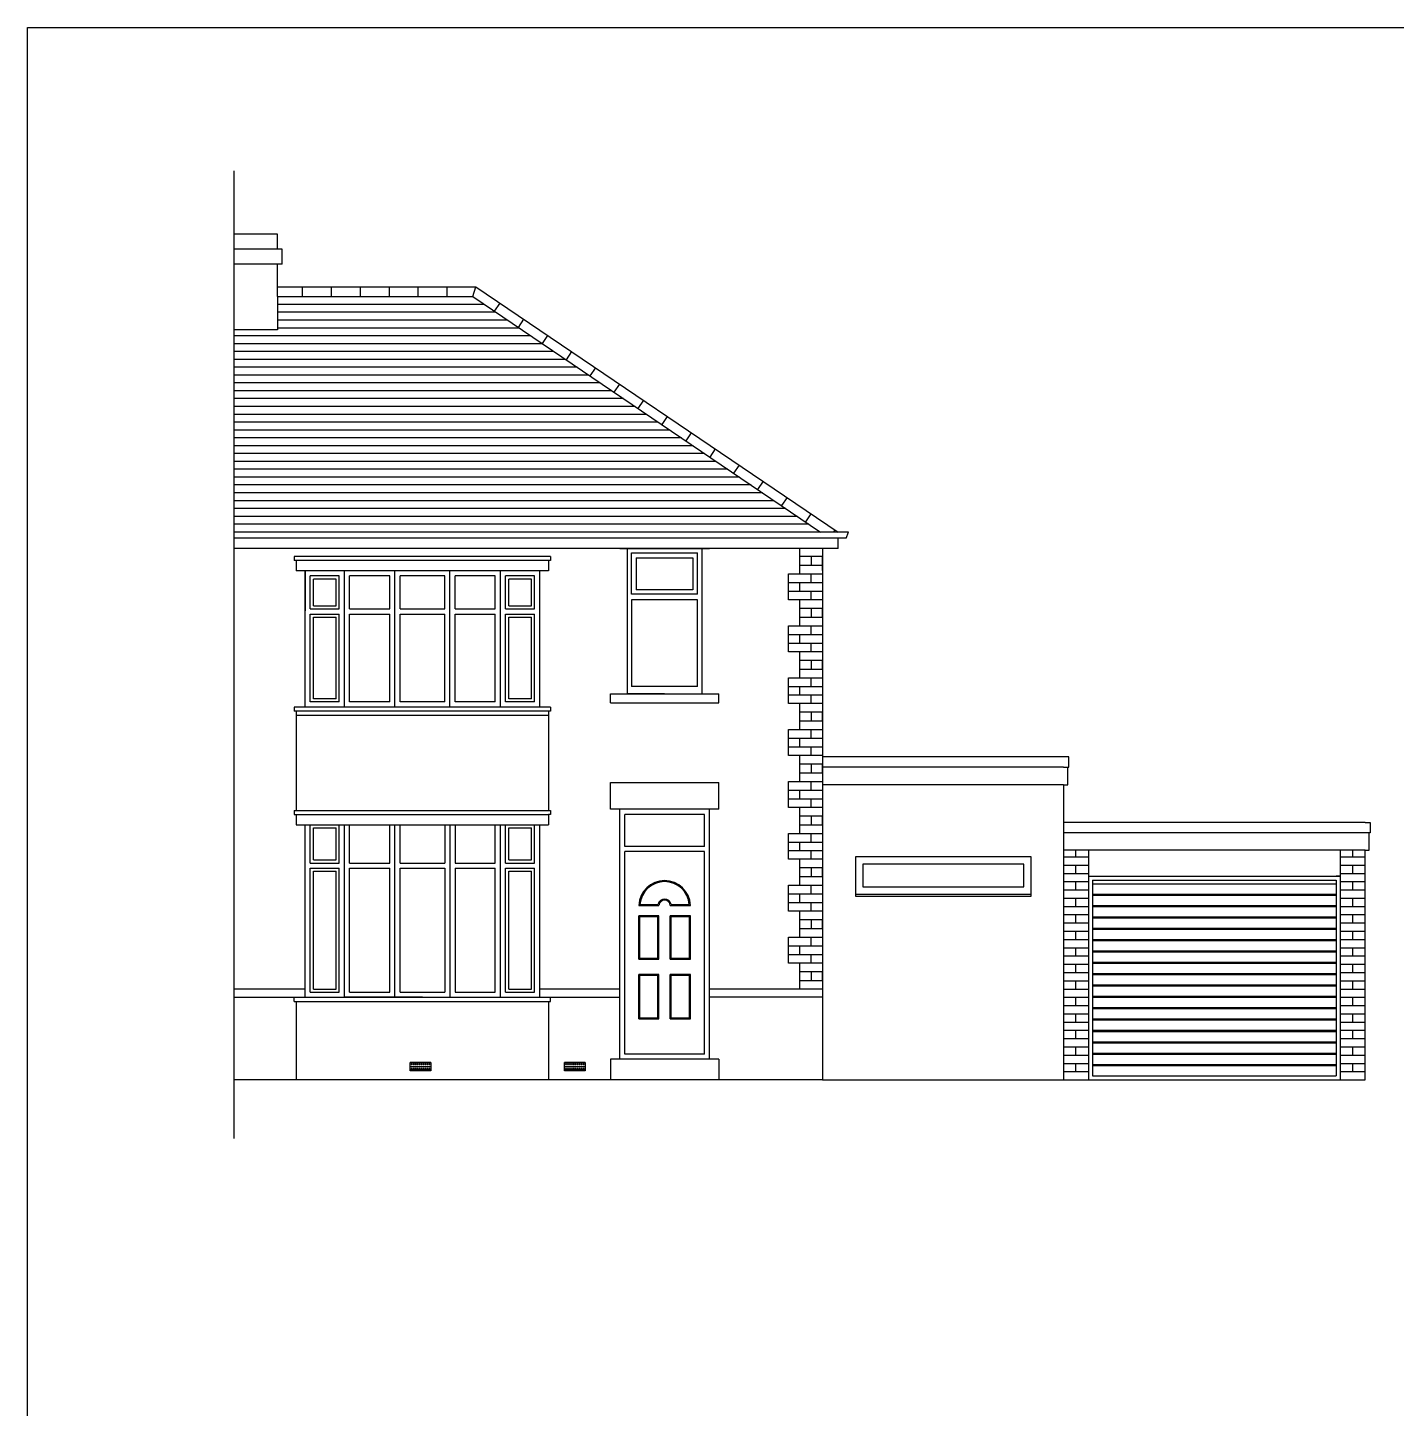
# Model space of a CAD drawing. Header units: millimetres. Extents: x -11841 to 102307, y -68819 to 40378.
# Drawn here: x -11841 to 1415, y 27007 to 40378 of the extents above; entities that cross this region are included whole.
import ezdxf

# ---------------------------------------------------------------- set-up
doc = ezdxf.new("R2010")
doc.units = ezdxf.units.MM
doc.linetypes.add('ACAD_ISO02W100', pattern=[15, 12, -3])
doc.layers.add('A-Walls', color=7, linetype='Continuous')
doc.layers.add('Border', color=7, linetype='Continuous', plot=False)

msp = doc.modelspace()

# ---------------------------------------------------------------- linework, layer by layer
for p, q in [((-1758.2, 33315.8), (-1808.2, 33315.8)), ((-1758.2, 33215.8), (-1758.2, 33315.8)), ((-1808.2, 33215.8), (-1758.2, 33215.8)), ((-1768.2, 33045.8), (-1768.2, 33215.8)), ((-1808.2, 33045.8), (-1768.2, 33045.8)), ((1111.8, 32681.8), (1161.8, 32681.8)), ((1161.8, 32681.8), (1161.8, 32581.8)), ((1161.8, 32581.8), (1111.8, 32581.8)), ((1151.8, 32411.8), (1151.8, 32581.8)), ((1111.8, 32411.8), (1151.8, 32411.8))]:
    msp.add_line(p, q)
at = {"ltscale": 0.58}
for p, q in [((-8137.7, 30275.7), (-8137.7, 30355.7)), ((-7937.7, 30355.7), (-8137.7, 30355.7)), ((-7937.7, 30355.7), (-7937.7, 30275.7)), ((-6642.2, 30275.7), (-6642.2, 30355.7)), ((-6442.2, 30355.7), (-6642.2, 30355.7)), ((-6442.2, 30355.7), (-6442.2, 30275.7)), ((-7937.7, 30275.7), (-8137.7, 30275.7)), ((-6442.2, 30275.7), (-6642.2, 30275.7))]:
    msp.add_line(p, q, dxfattribs=at)
for points in [[(-8127.7, 30345.7), (-8117.7, 30345.7), (-8117.7, 30335.2), (-8127.7, 30335.2)], [(-8127.7, 30321.1), (-8117.7, 30321.1), (-8117.7, 30310.6), (-8127.7, 30310.6)], [(-8127.7, 30296.5), (-8117.7, 30296.5), (-8117.7, 30286), (-8127.7, 30286)], [(-8108.7, 30345.7), (-8098.7, 30345.7), (-8098.7, 30335.2), (-8108.7, 30335.2)], [(-8108.7, 30321.1), (-8098.7, 30321.1), (-8098.7, 30310.6), (-8108.7, 30310.6)], [(-8108.7, 30296.5), (-8098.7, 30296.5), (-8098.7, 30286), (-8108.7, 30286)], [(-8089.7, 30345.7), (-8079.7, 30345.7), (-8079.7, 30335.2), (-8089.7, 30335.2)], [(-8089.7, 30321.1), (-8079.7, 30321.1), (-8079.7, 30310.6), (-8089.7, 30310.6)], [(-8089.7, 30296.5), (-8079.7, 30296.5), (-8079.7, 30286), (-8089.7, 30286)], [(-8070.7, 30345.7), (-8060.7, 30345.7), (-8060.7, 30335.2), (-8070.7, 30335.2)], [(-8070.7, 30321.1), (-8060.7, 30321.1), (-8060.7, 30310.6), (-8070.7, 30310.6)], [(-8070.7, 30296.5), (-8060.7, 30296.5), (-8060.7, 30286), (-8070.7, 30286)], [(-8051.7, 30345.7), (-8041.7, 30345.7), (-8041.7, 30335.2), (-8051.7, 30335.2)], [(-8051.7, 30321.1), (-8041.7, 30321.1), (-8041.7, 30310.6), (-8051.7, 30310.6)], [(-8051.7, 30296.5), (-8041.7, 30296.5), (-8041.7, 30286), (-8051.7, 30286)], [(-8032.7, 30345.7), (-8022.7, 30345.7), (-8022.7, 30335.2), (-8032.7, 30335.2)], [(-8032.7, 30321.1), (-8022.7, 30321.1), (-8022.7, 30310.6), (-8032.7, 30310.6)], [(-8032.7, 30296.5), (-8022.7, 30296.5), (-8022.7, 30286), (-8032.7, 30286)], [(-8013.7, 30345.7), (-8003.7, 30345.7), (-8003.7, 30335.2), (-8013.7, 30335.2)], [(-8013.7, 30321.1), (-8003.7, 30321.1), (-8003.7, 30310.6), (-8013.7, 30310.6)], [(-8013.7, 30296.5), (-8003.7, 30296.5), (-8003.7, 30286), (-8013.7, 30286)], [(-7994.7, 30345.7), (-7984.7, 30345.7), (-7984.7, 30335.2), (-7994.7, 30335.2)], [(-7994.7, 30321.1), (-7984.7, 30321.1), (-7984.7, 30310.6), (-7994.7, 30310.6)], [(-7994.7, 30296.5), (-7984.7, 30296.5), (-7984.7, 30286), (-7994.7, 30286)], [(-7975.7, 30345.7), (-7965.7, 30345.7), (-7965.7, 30335.2), (-7975.7, 30335.2)], [(-7975.7, 30321.1), (-7965.7, 30321.1), (-7965.7, 30310.6), (-7975.7, 30310.6)], [(-7975.7, 30296.5), (-7965.7, 30296.5), (-7965.7, 30286), (-7975.7, 30286)], [(-7956.7, 30345.7), (-7946.7, 30345.7), (-7946.7, 30335.2), (-7956.7, 30335.2)], [(-7956.7, 30321.1), (-7946.7, 30321.1), (-7946.7, 30310.6), (-7956.7, 30310.6)], [(-7956.7, 30296.5), (-7946.7, 30296.5), (-7946.7, 30286), (-7956.7, 30286)], [(-6632.2, 30345.7), (-6622.2, 30345.7), (-6622.2, 30335.2), (-6632.2, 30335.2)], [(-6632.2, 30321.1), (-6622.2, 30321.1), (-6622.2, 30310.6), (-6632.2, 30310.6)], [(-6632.2, 30296.5), (-6622.2, 30296.5), (-6622.2, 30286), (-6632.2, 30286)], [(-6613.2, 30345.7), (-6603.2, 30345.7), (-6603.2, 30335.2), (-6613.2, 30335.2)], [(-6613.2, 30321.1), (-6603.2, 30321.1), (-6603.2, 30310.6), (-6613.2, 30310.6)], [(-6613.2, 30296.5), (-6603.2, 30296.5), (-6603.2, 30286), (-6613.2, 30286)], [(-6594.2, 30345.7), (-6584.2, 30345.7), (-6584.2, 30335.2), (-6594.2, 30335.2)], [(-6594.2, 30321.1), (-6584.2, 30321.1), (-6584.2, 30310.6), (-6594.2, 30310.6)], [(-6594.2, 30296.5), (-6584.2, 30296.5), (-6584.2, 30286), (-6594.2, 30286)], [(-6575.2, 30345.7), (-6565.2, 30345.7), (-6565.2, 30335.2), (-6575.2, 30335.2)], [(-6575.2, 30321.1), (-6565.2, 30321.1), (-6565.2, 30310.6), (-6575.2, 30310.6)], [(-6575.2, 30296.5), (-6565.2, 30296.5), (-6565.2, 30286), (-6575.2, 30286)], [(-6556.2, 30345.7), (-6546.2, 30345.7), (-6546.2, 30335.2), (-6556.2, 30335.2)], [(-6556.2, 30321.1), (-6546.2, 30321.1), (-6546.2, 30310.6), (-6556.2, 30310.6)], [(-6556.2, 30296.5), (-6546.2, 30296.5), (-6546.2, 30286), (-6556.2, 30286)], [(-6537.2, 30345.7), (-6527.2, 30345.7), (-6527.2, 30335.2), (-6537.2, 30335.2)], [(-6537.2, 30321.1), (-6527.2, 30321.1), (-6527.2, 30310.6), (-6537.2, 30310.6)], [(-6537.2, 30296.5), (-6527.2, 30296.5), (-6527.2, 30286), (-6537.2, 30286)], [(-6518.2, 30345.7), (-6508.2, 30345.7), (-6508.2, 30335.2), (-6518.2, 30335.2)], [(-6518.2, 30321.1), (-6508.2, 30321.1), (-6508.2, 30310.6), (-6518.2, 30310.6)], [(-6518.2, 30296.5), (-6508.2, 30296.5), (-6508.2, 30286), (-6518.2, 30286)], [(-6499.2, 30345.7), (-6489.2, 30345.7), (-6489.2, 30335.2), (-6499.2, 30335.2)], [(-6499.2, 30321.1), (-6489.2, 30321.1), (-6489.2, 30310.6), (-6499.2, 30310.6)], [(-6499.2, 30296.5), (-6489.2, 30296.5), (-6489.2, 30286), (-6499.2, 30286)], [(-6480.2, 30345.7), (-6470.2, 30345.7), (-6470.2, 30335.2), (-6480.2, 30335.2)], [(-6480.2, 30321.1), (-6470.2, 30321.1), (-6470.2, 30310.6), (-6480.2, 30310.6)], [(-6480.2, 30296.5), (-6470.2, 30296.5), (-6470.2, 30286), (-6480.2, 30286)], [(-6461.2, 30345.7), (-6451.2, 30345.7), (-6451.2, 30335.2), (-6461.2, 30335.2)], [(-6461.2, 30321.1), (-6451.2, 30321.1), (-6451.2, 30310.6), (-6461.2, 30310.6)], [(-6461.2, 30296.5), (-6451.2, 30296.5), (-6451.2, 30286), (-6461.2, 30286)]]:
    msp.add_lwpolyline(points, close=True, dxfattribs=at)
at = {"layer": 'A-Walls', "linetype": 'ACAD_ISO02W100'}
msp.add_line((-9841.2, 29620.6), (-9841.2, 38990.4), dxfattribs=at)
at = {"layer": 'A-Walls', "color": 7}
for p, q in [((-9421.2, 38377.8), (-9841.2, 38377.8)), ((-9421.2, 38232.8), (-9421.2, 38377.8)), ((-9376.2, 38232.8), (-9841.2, 38232.8)), ((-9376.2, 38087.8), (-9376.2, 38232.8)), ((-9376.2, 38087.8), (-9841.2, 38087.8)), ((-9421.2, 37867.8), (-9421.2, 38087.8)), ((-9421.2, 37867.8), (-7501.2, 37867.8)), ((-9421.2, 37772.8), (-9421.2, 37867.8)), ((-9181.2, 37867.8), (-9181.2, 37772.8)), ((-8901.2, 37867.8), (-8901.2, 37772.8)), ((-8621.2, 37867.8), (-8621.2, 37772.8)), ((-8341.2, 37867.8), (-8341.2, 37772.8)), ((-8061.2, 37867.8), (-8061.2, 37772.8)), ((-7781.2, 37867.8), (-7781.2, 37772.8)), ((-7530.3, 37772.8), (-7501.2, 37867.8)), ((-7501.2, 37867.8), (-3992.2, 35492.8)), ((-9421.2, 37772.8), (-7530.3, 37772.8)), ((-9421.2, 37772.8), (-9421.2, 37452.8)), ((-7530.3, 37772.8), (-4161.7, 35492.8)), ((-7269.3, 37710.9), (-7322.6, 37632.2)), ((-9421.2, 37452.8), (-9841.2, 37452.8)), ((-7037.4, 37553.9), (-7090.7, 37475.3)), ((-6805.5, 37397), (-6858.8, 37318.3)), ((-6573.7, 37240.1), (-6626.9, 37161.4)), ((-6341.8, 37083.1), (-6395, 37004.4)), ((-6109.9, 36926.2), (-6163.1, 36847.5)), ((-5878, 36769.2), (-5931.3, 36690.6)), ((-5646.1, 36612.3), (-5699.4, 36533.6)), ((-5414.3, 36455.3), (-5467.5, 36376.7)), ((-5182.4, 36298.4), (-5235.6, 36219.7)), ((-4950.5, 36141.4), (-5003.7, 36062.8)), ((-4718.6, 35984.5), (-4771.9, 35905.8)), ((-4486.7, 35827.6), (-4540, 35748.9)), ((-4254.9, 35670.6), (-4308.1, 35591.9)), ((-4023, 35513.7), (-4037.1, 35492.8)), ((-3912.2, 35432.8), (-3892.2, 35492.8)), ((-6107.2, 35332.8), (-5237.2, 35332.8)), ((-6032.2, 33927.8), (-6032.2, 35332.8)), ((-6032.2, 35332.8), (-5312.2, 35332.8)), ((-5312.2, 35332.8), (-5312.2, 33927.8)), ((-4362, 35087.4), (-4362, 35332.8)), ((-3992.2, 35332.8), (-3992.2, 35432.8)), ((-6776.5, 35257.8), (-9258.9, 35257.8)), ((-9258.9, 35257.8), (-9258.9, 35217.8)), ((-6776.5, 35217.8), (-9258.9, 35217.8)), ((-6776.5, 35257.8), (-6776.5, 35217.8)), ((-5992.2, 34892.8), (-5992.2, 35292.8)), ((-5992.2, 35292.8), (-5352.2, 35292.8)), ((-5947.2, 35242.8), (-5947.2, 34932.8)), ((-5947.2, 35242.8), (-5397.2, 35242.8)), ((-5397.2, 35242.8), (-5397.2, 34932.8)), ((-5352.2, 34892.8), (-5352.2, 35292.8)), ((-4252.1, 35254.9), (-4252.1, 35171.2)), ((-6796.5, 35117.8), (-9238.9, 35117.8)), ((-9153.9, 33797.8), (-9153.9, 35117.8)), ((-9153.9, 35117.8), (-9153.9, 34728.8)), ((-8823.7, 35067.8), (-9103.9, 35067.8)), ((-9103.9, 34747.8), (-9103.9, 35067.8)), ((-8853.7, 35037.8), (-9073.9, 35037.8)), ((-9073.9, 34777.8), (-9073.9, 35037.8)), ((-8853.7, 34777.8), (-8853.7, 35037.8)), ((-8823.7, 34747.8), (-8823.7, 35067.8)), ((-8773.7, 33797.8), (-8773.7, 35117.8)), ((-8333.7, 35067.8), (-8723.7, 35067.8)), ((-8723.7, 34747.8), (-8723.7, 35067.8)), ((-8333.7, 34747.8), (-8333.7, 35067.8)), ((-8283.7, 33797.8), (-8283.7, 35117.8)), ((-7801.7, 35067.8), (-8233.7, 35067.8)), ((-8233.7, 34747.8), (-8233.7, 35067.8)), ((-7801.7, 34747.8), (-7801.7, 35067.8)), ((-7751.7, 33797.8), (-7751.7, 35117.8)), ((-7311.7, 35067.8), (-7701.7, 35067.8)), ((-7701.7, 34747.8), (-7701.7, 35067.8)), ((-7311.7, 34747.8), (-7311.7, 35067.8)), ((-7261.7, 33797.8), (-7261.7, 35117.8)), ((-6931.5, 35067.8), (-7211.7, 35067.8)), ((-7211.7, 34747.8), (-7211.7, 35067.8)), ((-6961.5, 35037.8), (-7181.7, 35037.8)), ((-7181.7, 34777.8), (-7181.7, 35037.8)), ((-6961.5, 34777.8), (-6961.5, 35037.8)), ((-6931.5, 34747.8), (-6931.5, 35067.8)), ((-6881.5, 33797.8), (-6881.5, 35117.8)), ((-4252.1, 35003.7), (-4252.1, 35087.4)), ((-5397.2, 34932.8), (-5947.2, 34932.8)), ((-4471.9, 35003.7), (-4142.2, 35003.7)), ((-4471.9, 34920), (-4142.2, 34920)), ((-4362, 34920), (-4362, 35003.7)), ((-4252.1, 34836.2), (-4252.1, 34920)), ((-9073.9, 34777.8), (-8853.7, 34777.8)), ((-7181.7, 34777.8), (-6961.5, 34777.8)), ((-5352.2, 34892.8), (-5992.2, 34892.8)), ((-5352.2, 34837.8), (-5992.2, 34837.8)), ((-5992.2, 34837.8), (-5992.2, 33997.8)), ((-5352.2, 33997.8), (-5352.2, 34837.8)), ((-4362, 34585), (-4362, 34836.2)), ((-9103.9, 34747.8), (-8823.7, 34747.8)), ((-9103.9, 33847.8), (-9103.9, 34697.8)), ((-9103.9, 34697.8), (-8823.7, 34697.8)), ((-9073.9, 33877.8), (-9073.9, 34667.8)), ((-9073.9, 34667.8), (-8853.7, 34667.8)), ((-8853.7, 33877.8), (-8853.7, 34667.8)), ((-8823.7, 33847.8), (-8823.7, 34697.8)), ((-8723.7, 34747.8), (-8333.7, 34747.8)), ((-8723.7, 33847.8), (-8723.7, 34697.8)), ((-8723.7, 34697.8), (-8333.7, 34697.8)), ((-8333.7, 33847.8), (-8333.7, 34697.8)), ((-8233.7, 34747.8), (-7801.7, 34747.8)), ((-8233.7, 33847.8), (-8233.7, 34697.8)), ((-8233.7, 34697.8), (-7801.7, 34697.8)), ((-7801.7, 33847.8), (-7801.7, 34697.8)), ((-7701.7, 34747.8), (-7311.7, 34747.8)), ((-7701.7, 33847.8), (-7701.7, 34697.8)), ((-7701.7, 34697.8), (-7311.7, 34697.8)), ((-7311.7, 33847.8), (-7311.7, 34697.8)), ((-7211.7, 34747.8), (-6931.5, 34747.8)), ((-7211.7, 33847.8), (-7211.7, 34697.8)), ((-7211.7, 34697.8), (-6931.5, 34697.8)), ((-7181.7, 33877.8), (-7181.7, 34667.8)), ((-7181.7, 34667.8), (-6961.5, 34667.8)), ((-6961.5, 33877.8), (-6961.5, 34667.8)), ((-6931.5, 33847.8), (-6931.5, 34697.8)), ((-4252.1, 34752.5), (-4252.1, 34668.7)), ((-4471.9, 34501.3), (-4142.2, 34501.3)), ((-4362, 34417.5), (-4362, 34501.3)), ((-4252.1, 34501.3), (-4252.1, 34585)), ((-4471.9, 34417.5), (-4142.2, 34417.5)), ((-4252.1, 34333.8), (-4252.1, 34417.5)), ((-4362, 34082.5), (-4362, 34333.8)), ((-4252.1, 34250), (-4252.1, 34166.3)), ((-5352.2, 33997.8), (-5992.2, 33997.8)), ((-4471.9, 33998.8), (-4142.2, 33998.8)), ((-4362, 33915.1), (-4362, 33998.8)), ((-4252.1, 33998.8), (-4252.1, 34082.5)), ((-8823.7, 33847.8), (-9103.9, 33847.8)), ((-8853.7, 33877.8), (-9073.9, 33877.8)), ((-8333.7, 33847.8), (-8723.7, 33847.8)), ((-7801.7, 33847.8), (-8233.7, 33847.8)), ((-7311.7, 33847.8), (-7701.7, 33847.8)), ((-6931.5, 33847.8), (-7211.7, 33847.8)), ((-6961.5, 33877.8), (-7181.7, 33877.8)), ((-6197.2, 33837.8), (-6197.2, 33927.8)), ((-6197.2, 33927.8), (-5147.2, 33927.8)), ((-6197.2, 33837.8), (-5147.2, 33837.8)), ((-5672.2, 33927.8), (-6032.2, 33927.8)), ((-5147.2, 33837.8), (-5147.2, 33927.8)), ((-4471.9, 33915.1), (-4142.2, 33915.1)), ((-4362, 33580.1), (-4362, 33831.3)), ((-4252.1, 33831.3), (-4252.1, 33915.1)), ((-6776.5, 33797.8), (-9258.9, 33797.8)), ((-9258.9, 33797.8), (-9258.9, 33757.8)), ((-6776.5, 33757.8), (-9258.9, 33757.8)), ((-6796.5, 33717.8), (-9238.9, 33717.8)), ((-6776.5, 33797.8), (-6776.5, 33757.8)), ((-4252.1, 33747.6), (-4252.1, 33663.8)), ((-4252.1, 33496.3), (-4252.1, 33580.1)), ((-4471.9, 33496.3), (-4142.2, 33496.3)), ((-4362, 33412.6), (-4362, 33496.3)), ((-4471.9, 33412.6), (-4142.2, 33412.6)), ((-4362, 33077.6), (-4362, 33328.9)), ((-4252.1, 33328.9), (-4252.1, 33412.6)), ((-4252.1, 33245.1), (-4252.1, 33161.4)), ((-6197.2, 32807.8), (-6197.2, 33067.8)), ((-6197.2, 33067.8), (-5147.2, 33067.8)), ((-5147.2, 32807.8), (-5147.2, 33067.8)), ((-4252.1, 32993.9), (-4252.1, 33077.6)), ((-4471.9, 32993.9), (-4142.2, 32993.9)), ((-4471.9, 32910.2), (-4142.2, 32910.2)), ((-4362, 32910.2), (-4362, 32993.9)), ((-4252.1, 32826.4), (-4252.1, 32910.2)), ((-9258.9, 32797.8), (-6776.5, 32797.8)), ((-9258.9, 32797.8), (-9258.9, 32757.8)), ((-6776.5, 32797.8), (-6776.5, 32757.8)), ((-4362, 32575.2), (-4362, 32826.4)), ((-9258.9, 32757.8), (-9238.9, 32757.8)), ((-9238.9, 32757.8), (-6796.5, 32757.8)), ((-9238.9, 32657.8), (-6796.5, 32657.8)), ((-9153.9, 30987.8), (-9153.9, 32657.8)), ((-9103.9, 32287.8), (-9103.9, 32657.8)), ((-9073.9, 32317.8), (-9073.9, 32627.8)), ((-9073.9, 32627.8), (-8853.7, 32627.8)), ((-8853.7, 32317.8), (-8853.7, 32627.8)), ((-8823.7, 32287.8), (-8823.7, 32657.8)), ((-8773.7, 30987.8), (-8773.7, 32657.8)), ((-8723.7, 32287.8), (-8723.7, 32657.8)), ((-8333.7, 32287.8), (-8333.7, 32657.8)), ((-8283.7, 30987.8), (-8283.7, 32657.8)), ((-8283.7, 32657.8), (-7751.7, 32657.8)), ((-8233.7, 32287.8), (-8233.7, 32657.8)), ((-7801.7, 32657.8), (-7801.7, 32287.8)), ((-7751.7, 32657.8), (-7751.7, 30987.8)), ((-7701.7, 32657.8), (-7701.7, 32287.8)), ((-7311.7, 32287.8), (-7311.7, 32657.8)), ((-7261.7, 30987.8), (-7261.7, 32657.8)), ((-7211.7, 32287.8), (-7211.7, 32657.8)), ((-7181.7, 32317.8), (-7181.7, 32627.8)), ((-7181.7, 32627.8), (-6961.5, 32627.8)), ((-6961.5, 32317.8), (-6961.5, 32627.8)), ((-6931.5, 32287.8), (-6931.5, 32657.8)), ((-6881.5, 30987.8), (-6881.5, 32657.8)), ((-6776.5, 32757.8), (-6796.5, 32757.8)), ((-4252.1, 32742.7), (-4252.1, 32658.9)), ((-4252.1, 32491.4), (-4252.1, 32575.2)), ((-5287.2, 32448.8), (-6057.2, 32448.8)), ((-5287.2, 32398.8), (-6057.2, 32398.8)), ((-4471.9, 32491.4), (-4142.2, 32491.4)), ((-4471.9, 32407.7), (-4142.2, 32407.7)), ((-4362, 32407.7), (-4362, 32491.4)), ((-4252.1, 32324), (-4252.1, 32407.7)), ((-1688.2, 32347.8), (-1688.2, 32411.8)), ((991.8, 32347.8), (991.8, 32411.8)), ((-9103.9, 32287.8), (-9103.9, 32356.8)), ((-9103.9, 32287.8), (-8823.7, 32287.8)), ((-9103.9, 31037.8), (-9103.9, 32237.8)), ((-9103.9, 32193.8), (-9103.9, 32237.8)), ((-9103.9, 32237.8), (-8823.7, 32237.8)), ((-9073.9, 32317.8), (-9073.9, 32326.8)), ((-9073.9, 32317.8), (-8853.7, 32317.8)), ((-8853.7, 32317.8), (-8853.7, 32326.8)), ((-8823.7, 32287.8), (-8823.7, 32356.8)), ((-8823.7, 31037.8), (-8823.7, 32237.8)), ((-8823.7, 32193.8), (-8823.7, 32237.8)), ((-8723.7, 32287.8), (-8723.7, 32356.8)), ((-8723.7, 32287.8), (-8333.7, 32287.8)), ((-8723.7, 31037.8), (-8723.7, 32237.8)), ((-8723.7, 32193.8), (-8723.7, 32237.8)), ((-8723.7, 32237.8), (-8333.7, 32237.8)), ((-8333.7, 32287.8), (-8333.7, 32356.8)), ((-8333.7, 31037.8), (-8333.7, 32237.8)), ((-8333.7, 32193.8), (-8333.7, 32237.8)), ((-8233.7, 32287.8), (-8233.7, 32356.8)), ((-8233.7, 32287.8), (-7801.7, 32287.8)), ((-8233.7, 31037.8), (-8233.7, 32237.8)), ((-8233.7, 32193.8), (-8233.7, 32237.8)), ((-8233.7, 32237.8), (-7801.7, 32237.8)), ((-7801.7, 32356.8), (-7801.7, 32287.8)), ((-7801.7, 32237.8), (-7801.7, 32193.8)), ((-7801.7, 32237.8), (-7801.7, 31037.8)), ((-7701.7, 32356.8), (-7701.7, 32287.8)), ((-7701.7, 32287.8), (-7311.7, 32287.8)), ((-7701.7, 32237.8), (-7701.7, 32193.8)), ((-7701.7, 32237.8), (-7701.7, 31037.8)), ((-7701.7, 32237.8), (-7311.7, 32237.8)), ((-7311.7, 32287.8), (-7311.7, 32356.8)), ((-7311.7, 31037.8), (-7311.7, 32237.8)), ((-7311.7, 32193.8), (-7311.7, 32237.8)), ((-7211.7, 32287.8), (-7211.7, 32356.8)), ((-7211.7, 32287.8), (-6931.5, 32287.8)), ((-7211.7, 31037.8), (-7211.7, 32237.8)), ((-7211.7, 32193.8), (-7211.7, 32237.8)), ((-7211.7, 32237.8), (-6931.5, 32237.8)), ((-7181.7, 32317.8), (-7181.7, 32326.8)), ((-7181.7, 32317.8), (-6961.5, 32317.8)), ((-6961.5, 32317.8), (-6961.5, 32326.8)), ((-6931.5, 32287.8), (-6931.5, 32356.8)), ((-6931.5, 31037.8), (-6931.5, 32237.8)), ((-6931.5, 32193.8), (-6931.5, 32237.8)), ((-4362, 32072.7), (-4362, 32324)), ((-4252.1, 32240.2), (-4252.1, 32156.5)), ((-2122.2, 32347.8), (-3822.2, 32347.8)), ((-3822.2, 32347.8), (-3822.2, 31967.8)), ((-2192.2, 32277.8), (-3752.2, 32277.8)), ((-3752.2, 32277.8), (-3752.2, 32057.8)), ((-2192.2, 32057.8), (-2192.2, 32277.8)), ((-2122.2, 31967.8), (-2122.2, 32347.8)), ((-1808.2, 32347.8), (-1568.2, 32347.8)), ((-1808.2, 32267.8), (-1568.2, 32267.8)), ((-1688.2, 32187.8), (-1688.2, 32267.8)), ((871.8, 32347.8), (1111.8, 32347.8)), ((871.8, 32267.8), (1111.8, 32267.8)), ((991.8, 32187.8), (991.8, 32267.8)), ((-9073.9, 31067.8), (-9073.9, 32207.8)), ((-9073.9, 32207.8), (-8853.7, 32207.8)), ((-8853.7, 31067.8), (-8853.7, 32207.8)), ((-7181.7, 31067.8), (-7181.7, 32207.8)), ((-7181.7, 32207.8), (-6961.5, 32207.8)), ((-6961.5, 31067.8), (-6961.5, 32207.8)), ((-1808.2, 32187.8), (-1568.2, 32187.8)), ((-1808.2, 32107.8), (-1568.2, 32107.8)), ((-1688.2, 32027.8), (-1688.2, 32107.8)), ((-1568.2, 32161.8), (871.8, 32161.8)), ((-1528.2, 32121.8), (831.8, 32121.8)), ((-1528.2, 32121.8), (-1528.2, 30227.8)), ((871.8, 32161.8), (831.8, 32161.8)), ((831.8, 32121.8), (831.8, 30227.8)), ((871.8, 32187.8), (1111.8, 32187.8)), ((871.8, 32107.8), (1111.8, 32107.8)), ((991.8, 32027.8), (991.8, 32107.8)), ((-4471.9, 31989), (-4142.2, 31989)), ((-4362, 31905.3), (-4362, 31989)), ((-4252.1, 31989), (-4252.1, 32072.7)), ((-3822.2, 31987.8), (-2122.2, 31987.8)), ((-3822.2, 31967.8), (-2122.2, 31967.8)), ((-3752.2, 32057.8), (-2192.2, 32057.8)), ((-1808.2, 32027.8), (-1568.2, 32027.8)), ((-1528.2, 32087.8), (831.8, 32087.8)), ((-1528.2, 31987.8), (831.8, 31987.8)), ((-1528.2, 31977.8), (831.8, 31977.8)), ((-1528.2, 31977.8), (831.8, 31977.8)), ((871.8, 32027.8), (1111.8, 32027.8)), ((-5922.2, 31887.8), (-5921.6, 31887.8)), ((-5922.2, 31877.8), (-5727.2, 31877.8)), ((-5911.5, 31887.8), (-5735.6, 31887.8)), ((-5617.2, 31877.8), (-5422.2, 31877.8)), ((-5608.7, 31887.8), (-5432.8, 31887.8)), ((-5422.8, 31887.8), (-5422.2, 31887.8)), ((-4471.9, 31905.3), (-4142.2, 31905.3)), ((-4252.1, 31821.5), (-4252.1, 31905.3)), ((-1808.2, 31947.8), (-1568.2, 31947.8)), ((-1808.2, 31867.8), (-1568.2, 31867.8)), ((-1688.2, 31867.8), (-1688.2, 31947.8)), ((-1528.2, 31877.8), (831.8, 31877.8)), ((-1528.2, 31877.8), (831.8, 31877.8)), ((-1528.2, 31867.8), (831.8, 31867.8)), ((-1528.2, 31867.8), (831.8, 31867.8)), ((-1528.2, 31867.8), (831.8, 31867.8)), ((-1528.2, 31867.8), (831.8, 31867.8)), ((-1528.2, 31867.8), (831.8, 31867.8)), ((-1528.2, 31867.8), (831.8, 31867.8)), ((-1528.2, 31867.8), (831.8, 31867.8)), ((871.8, 31947.8), (1111.8, 31947.8)), ((871.8, 31867.8), (1111.8, 31867.8)), ((991.8, 31867.8), (991.8, 31947.8)), ((-5922.2, 31357.8), (-5922.2, 31777.8)), ((-5727.2, 31777.8), (-5922.2, 31777.8)), ((-5922.2, 31777.8), (-5922.2, 31357.8)), ((-5912.2, 31367.8), (-5912.2, 31767.8)), ((-5737.2, 31767.8), (-5912.2, 31767.8)), ((-5737.2, 31367.8), (-5737.2, 31767.8)), ((-5727.2, 31357.8), (-5727.2, 31777.8)), ((-5727.2, 31357.8), (-5727.2, 31777.8)), ((-5617.2, 31357.8), (-5617.2, 31777.8)), ((-5422.2, 31777.8), (-5617.2, 31777.8)), ((-5617.2, 31777.8), (-5617.2, 31357.8)), ((-5607.2, 31367.8), (-5607.2, 31767.8)), ((-5432.2, 31767.8), (-5607.2, 31767.8)), ((-5432.2, 31367.8), (-5432.2, 31767.8)), ((-5422.2, 31357.8), (-5422.2, 31777.8)), ((-5422.2, 31357.8), (-5422.2, 31777.8)), ((-4362, 31570.3), (-4362, 31821.5)), ((-4252.1, 31737.8), (-4252.1, 31654)), ((-1808.2, 31787.8), (-1568.2, 31787.8)), ((-1808.2, 31707.8), (-1568.2, 31707.8)), ((-1688.2, 31707.8), (-1688.2, 31787.8)), ((-1528.2, 31767.8), (831.8, 31767.8)), ((-1528.2, 31767.8), (831.8, 31767.8)), ((-1528.2, 31767.8), (831.8, 31767.8)), ((-1528.2, 31767.8), (831.8, 31767.8)), ((-1528.2, 31767.8), (831.8, 31767.8)), ((-1528.2, 31767.8), (831.8, 31767.8)), ((-1528.2, 31767.8), (831.8, 31767.8)), ((-1528.2, 31757.8), (831.8, 31757.8)), ((871.8, 31787.8), (1111.8, 31787.8)), ((871.8, 31707.8), (1111.8, 31707.8)), ((991.8, 31707.8), (991.8, 31787.8)), ((-4252.1, 31486.5), (-4252.1, 31570.3)), ((-1808.2, 31627.8), (-1568.2, 31627.8)), ((-1688.2, 31547.8), (-1688.2, 31627.8)), ((-1528.2, 31657.8), (831.8, 31657.8)), ((-1528.2, 31647.8), (831.8, 31647.8)), ((871.8, 31627.8), (1111.8, 31627.8)), ((991.8, 31547.8), (991.8, 31627.8)), ((-4471.9, 31486.5), (-4142.2, 31486.5)), ((-4362, 31402.8), (-4362, 31486.5)), ((-1808.2, 31547.8), (-1568.2, 31547.8)), ((-1808.2, 31467.8), (-1568.2, 31467.8)), ((-1688.2, 31387.8), (-1688.2, 31467.8)), ((-1528.2, 31547.8), (831.8, 31547.8)), ((-1528.2, 31537.8), (831.8, 31537.8)), ((-1528.2, 31437.8), (831.8, 31437.8)), ((-1528.2, 31427.8), (831.8, 31427.8)), ((871.8, 31547.8), (1111.8, 31547.8)), ((871.8, 31467.8), (1111.8, 31467.8)), ((991.8, 31387.8), (991.8, 31467.8)), ((-5922.2, 31357.8), (-5727.2, 31357.8)), ((-5912.2, 31367.8), (-5737.2, 31367.8)), ((-5617.2, 31357.8), (-5422.2, 31357.8)), ((-5607.2, 31367.8), (-5432.2, 31367.8)), ((-4471.9, 31402.8), (-4142.2, 31402.8)), ((-4362, 31067.8), (-4362, 31319.1)), ((-4252.1, 31319.1), (-4252.1, 31402.8)), ((-1808.2, 31387.8), (-1568.2, 31387.8)), ((-1808.2, 31307.8), (-1568.2, 31307.8)), ((-1688.2, 31227.8), (-1688.2, 31307.8)), ((-1528.2, 31327.8), (831.8, 31327.8)), ((-1528.2, 31317.8), (831.8, 31317.8)), ((871.8, 31387.8), (1111.8, 31387.8)), ((871.8, 31307.8), (1111.8, 31307.8)), ((991.8, 31227.8), (991.8, 31307.8)), ((-5922.2, 30777.8), (-5922.2, 31207.8)), ((-5727.2, 31207.8), (-5922.2, 31207.8)), ((-5922.2, 31207.8), (-5922.2, 30777.8)), ((-5912.2, 30787.8), (-5912.2, 31197.8)), ((-5737.2, 31197.8), (-5912.2, 31197.8)), ((-5737.2, 30787.8), (-5737.2, 31197.8)), ((-5727.2, 30777.8), (-5727.2, 31207.8)), ((-5617.2, 30777.8), (-5617.2, 31207.8)), ((-5422.2, 31207.8), (-5617.2, 31207.8)), ((-5617.2, 31207.8), (-5617.2, 30777.8)), ((-5607.2, 30787.8), (-5607.2, 31197.8)), ((-5432.2, 31197.8), (-5607.2, 31197.8)), ((-5432.2, 30787.8), (-5432.2, 31197.8)), ((-5422.2, 30777.8), (-5422.2, 31207.8)), ((-5422.2, 30777.8), (-5422.2, 31207.8)), ((-4252.1, 31235.3), (-4252.1, 31151.6)), ((-1808.2, 31227.8), (-1568.2, 31227.8)), ((-1528.2, 31217.8), (831.8, 31217.8)), ((-1528.2, 31207.8), (831.8, 31207.8)), ((871.8, 31227.8), (1111.8, 31227.8)), ((-9153.9, 31067.8), (-9841.2, 31067.8)), ((-9103.9, 31037.8), (-8823.7, 31037.8)), ((-9073.9, 31067.8), (-8853.7, 31067.8)), ((-8723.7, 31037.8), (-8333.7, 31037.8)), ((-8233.7, 31037.8), (-7801.7, 31037.8)), ((-7701.7, 31037.8), (-7311.7, 31037.8)), ((-7211.7, 31037.8), (-6931.5, 31037.8)), ((-7181.7, 31067.8), (-6961.5, 31067.8)), ((-6107.2, 31067.8), (-6881.5, 31067.8)), ((-4142.2, 31067.8), (-5237.2, 31067.8)), ((-1808.2, 31147.8), (-1568.2, 31147.8)), ((-1808.2, 31067.8), (-1568.2, 31067.8)), ((-1688.2, 31067.8), (-1688.2, 31147.8)), ((-1528.2, 31107.8), (831.8, 31107.8)), ((-1528.2, 31097.8), (831.8, 31097.8)), ((871.8, 31147.8), (1111.8, 31147.8)), ((871.8, 31067.8), (1111.8, 31067.8)), ((991.8, 31067.8), (991.8, 31147.8)), ((-9841.2, 30987.8), (-6881.5, 30987.8)), ((-9258.9, 30947.8), (-9258.9, 30987.8)), ((-9258.9, 30947.8), (-6776.5, 30947.8)), ((-8283.7, 30987.8), (-8773.7, 30987.8)), ((-8017.7, 30987.8), (-8283.7, 30987.8)), ((-7751.7, 30987.8), (-7261.7, 30987.8)), ((-6881.5, 30987.8), (-6107.2, 30987.8)), ((-6776.5, 30947.8), (-6776.5, 30987.8)), ((-4142.2, 30987.8), (-5237.2, 30987.8)), ((-1808.2, 30987.8), (-1568.2, 30987.8)), ((-1808.2, 30907.8), (-1568.2, 30907.8)), ((-1688.2, 30907.8), (-1688.2, 30987.8)), ((-1528.2, 30997.8), (831.8, 30997.8)), ((-1528.2, 30987.8), (831.8, 30987.8)), ((-1528.2, 30887.8), (831.8, 30887.8)), ((871.8, 30987.8), (1111.8, 30987.8)), ((871.8, 30907.8), (1111.8, 30907.8)), ((991.8, 30907.8), (991.8, 30987.8)), ((-5922.2, 30777.8), (-5727.2, 30777.8)), ((-5912.2, 30787.8), (-5737.2, 30787.8)), ((-5727.2, 30777.8), (-5727.2, 30787.8)), ((-5617.2, 30777.8), (-5422.2, 30777.8)), ((-5607.2, 30787.8), (-5432.2, 30787.8)), ((-1808.2, 30827.8), (-1568.2, 30827.8)), ((-1688.2, 30747.8), (-1688.2, 30827.8)), ((-1528.2, 30877.8), (831.8, 30877.8)), ((-1528.2, 30777.8), (831.8, 30777.8)), ((-1528.2, 30767.8), (831.8, 30767.8)), ((871.8, 30827.8), (1111.8, 30827.8)), ((991.8, 30747.8), (991.8, 30827.8)), ((-1808.2, 30747.8), (-1568.2, 30747.8)), ((-1808.2, 30667.8), (-1568.2, 30667.8)), ((-1688.2, 30587.8), (-1688.2, 30667.8)), ((-1528.2, 30667.8), (831.8, 30667.8)), ((-1528.2, 30657.8), (831.8, 30657.8)), ((871.8, 30747.8), (1111.8, 30747.8)), ((871.8, 30667.8), (1111.8, 30667.8)), ((991.8, 30587.8), (991.8, 30667.8)), ((-1808.2, 30587.8), (-1568.2, 30587.8)), ((-1808.2, 30507.8), (-1568.2, 30507.8)), ((-1688.2, 30427.8), (-1688.2, 30507.8)), ((-1528.2, 30557.8), (831.8, 30557.8)), ((-1528.2, 30547.8), (831.8, 30547.8)), ((871.8, 30587.8), (1111.8, 30587.8)), ((871.8, 30507.8), (1111.8, 30507.8)), ((991.8, 30427.8), (991.8, 30507.8)), ((-6197.2, 30387.8), (-6197.2, 30187.8)), ((-5672.2, 30437.8), (-5922.2, 30437.8)), ((-5147.2, 30387.8), (-5147.2, 30187.8)), ((-1808.2, 30427.8), (-1568.2, 30427.8)), ((-1528.2, 30447.8), (831.8, 30447.8)), ((-1528.2, 30437.8), (831.8, 30437.8)), ((871.8, 30427.8), (1111.8, 30427.8)), ((-1808.2, 30347.8), (-1568.2, 30347.8)), ((-1808.2, 30267.8), (-1568.2, 30267.8)), ((-1688.2, 30267.8), (-1688.2, 30347.8)), ((-1528.2, 30337.8), (831.8, 30337.8)), ((-1528.2, 30327.8), (831.8, 30327.8)), ((-1528.2, 30227.8), (831.8, 30227.8)), ((871.8, 30347.8), (1111.8, 30347.8)), ((871.8, 30267.8), (1111.8, 30267.8)), ((991.8, 30267.8), (991.8, 30347.8)), ((-1808.2, 30187.8), (-1568.2, 30187.8)), ((871.8, 30187.8), (1111.8, 30187.8))]:
    msp.add_line(p, q, dxfattribs=at)
at = {"layer": 'A-Walls'}
for p, q in [((-7418, 37696.8), (-9421.2, 37696.8)), ((-7305.7, 37620.8), (-9421.2, 37620.8)), ((-7193.4, 37544.8), (-9421.2, 37544.8)), ((-7081.2, 37468.8), (-9421.2, 37468.8)), ((-6968.9, 37392.8), (-9841.2, 37392.8)), ((-6856.6, 37316.8), (-9841.2, 37316.8)), ((-6744.3, 37240.8), (-9841.2, 37240.8)), ((-6632, 37164.8), (-9841.2, 37164.8)), ((-6519.7, 37088.8), (-9841.2, 37088.8)), ((-6407.4, 37012.8), (-9841.2, 37012.8)), ((-6295.1, 36936.8), (-9841.2, 36936.8)), ((-6182.9, 36860.8), (-9841.2, 36860.8)), ((-6070.6, 36784.8), (-9841.2, 36784.8)), ((-5958.3, 36708.8), (-9841.2, 36708.8)), ((-5846, 36632.8), (-9841.2, 36632.8)), ((-5733.7, 36556.8), (-9841.2, 36556.8)), ((-5621.4, 36480.8), (-9841.2, 36480.8)), ((-5509.1, 36404.8), (-9841.2, 36404.8)), ((-5396.8, 36328.8), (-9841.2, 36328.8)), ((-5284.6, 36252.8), (-9841.2, 36252.8)), ((-5172.3, 36176.8), (-9841.2, 36176.8)), ((-5060, 36100.8), (-9841.2, 36100.8)), ((-4947.7, 36024.8), (-9841.2, 36024.8)), ((-4835.4, 35948.8), (-9841.2, 35948.8)), ((-4723.1, 35872.8), (-9841.2, 35872.8)), ((-4610.8, 35796.8), (-9841.2, 35796.8)), ((-4498.5, 35720.8), (-9841.2, 35720.8)), ((-4386.2, 35644.8), (-9841.2, 35644.8)), ((-4274, 35568.8), (-9841.2, 35568.8)), ((-3892.2, 35492.8), (-9841.2, 35492.8)), ((-3912.2, 35432.8), (-9841.2, 35432.8)), ((-3992.2, 35332.8), (-9841.2, 35332.8)), ((-4142.2, 35332.8), (-4142.2, 30187.8)), ((-9238.9, 35217.8), (-9238.9, 35117.8)), ((-6796.5, 35217.8), (-6796.5, 35117.8)), ((-9238.9, 33757.8), (-9238.9, 32797.8)), ((-6796.5, 33757.8), (-6796.5, 32797.8)), ((-1808.2, 33315.8), (-4142.2, 33315.8)), ((-1808.2, 33215.8), (-4142.2, 33215.8)), ((-1808.2, 33045.8), (-4142.2, 33045.8)), ((-1808.2, 33045.8), (-1808.2, 30187.8)), ((-5147.2, 32807.8), (-6197.2, 32807.8)), ((-6107.2, 30387.8), (-6107.2, 32807.8)), ((-5237.2, 30387.8), (-5237.2, 32807.8)), ((-9238.9, 32757.8), (-9238.9, 32657.8)), ((-6796.5, 32757.8), (-6796.5, 32657.8)), ((-6057.2, 32448.8), (-6057.2, 32757.8)), ((-5287.2, 32757.8), (-6057.2, 32757.8)), ((-5287.2, 32448.8), (-5287.2, 32757.8)), ((1111.8, 32681.8), (-1808.2, 32681.8)), ((1111.8, 32581.8), (-1808.2, 32581.8)), ((-6057.2, 30437.8), (-6057.2, 32398.8)), ((-5287.2, 30437.8), (-5287.2, 32398.8)), ((1111.8, 32411.8), (-1808.2, 32411.8)), ((-1568.2, 32411.8), (-1568.2, 30187.8)), ((871.8, 32411.8), (871.8, 30187.8)), ((1111.8, 30187.8), (1111.8, 32411.8)), ((-9238.9, 30947.8), (-9238.9, 30187.8)), ((-6796.5, 30947.8), (-6796.5, 30187.8)), ((-5147.2, 30387.8), (-6197.2, 30387.8)), ((-5287.2, 30437.8), (-6057.2, 30437.8)), ((-4142.2, 30187.8), (-9841.2, 30187.8)), ((-4142.2, 30187.8), (-1808.2, 30187.8)), ((-1568.2, 30187.8), (1081.8, 30187.8))]:
    msp.add_line(p, q, dxfattribs=at)
at = {"layer": 'A-Walls', "color": 7}
for points in [[(-4362, 35171.2), (-4142.2, 35171.2), (-4142.2, 35254.9), (-4362, 35254.9)], [(-4142.2, 35121.7), (-4142.2, 35205.5)], [(-4142.2, 34836.2), (-4471.9, 34836.2), (-4471.9, 35087.4), (-4142.2, 35087.4)], [(-4362, 34668.7), (-4142.2, 34668.7), (-4142.2, 34752.5), (-4362, 34752.5)], [(-4142.2, 34333.8), (-4471.9, 34333.8), (-4471.9, 34585), (-4142.2, 34585)], [(-4362, 34166.3), (-4142.2, 34166.3), (-4142.2, 34250), (-4362, 34250)], [(-4142.2, 33831.3), (-4471.9, 33831.3), (-4471.9, 34082.5), (-4142.2, 34082.5)], [(-4362, 33663.8), (-4142.2, 33663.8), (-4142.2, 33747.6), (-4362, 33747.6)], [(-4142.2, 33328.9), (-4471.9, 33328.9), (-4471.9, 33580.1), (-4142.2, 33580.1)], [(-4362, 33161.4), (-4142.2, 33161.4), (-4142.2, 33245.1), (-4362, 33245.1)], [(-4142.2, 32826.4), (-4471.9, 32826.4), (-4471.9, 33077.6), (-4142.2, 33077.6)], [(-4362, 32658.9), (-4142.2, 32658.9), (-4142.2, 32742.7), (-4362, 32742.7)], [(-4142.2, 32324), (-4471.9, 32324), (-4471.9, 32575.2), (-4142.2, 32575.2)], [(-4362, 32156.5), (-4142.2, 32156.5), (-4142.2, 32240.2), (-4362, 32240.2)], [(-4142.2, 31821.5), (-4471.9, 31821.5), (-4471.9, 32072.7), (-4142.2, 32072.7)], [(-4362, 31654), (-4142.2, 31654), (-4142.2, 31737.8), (-4362, 31737.8)], [(-4142.2, 31319.1), (-4471.9, 31319.1), (-4471.9, 31570.3), (-4142.2, 31570.3)], [(-4362, 31151.6), (-4142.2, 31151.6), (-4142.2, 31235.3), (-4362, 31235.3)]]:
    msp.add_lwpolyline(points, dxfattribs=at)
for centre, radius, start, end in [((-5672.2, 31867.6), 250.2, 2.33828, 177.66172), ((-5672.2, 31867.6), 240.2, 4.8259, 175.1741), ((-5672.2, 31867.6), 240.2, 177.56432, 177.66172), ((-5672.2, 31872.6), 65.2, 13.51598, 166.48402), ((-5672.2, 31872.6), 55.2, 5.45262, 174.54738)]:
    msp.add_arc(centre, radius, start, end, dxfattribs=at)
at = {"layer": 'Border'}
msp.add_lwpolyline([(-11841.2, 40377.8), (28999.2, 40377.8), (28999.2, 13078.6), (-11841.2, 13078.6)], close=True, dxfattribs=at)

doc.saveas('drawing.dxf')
